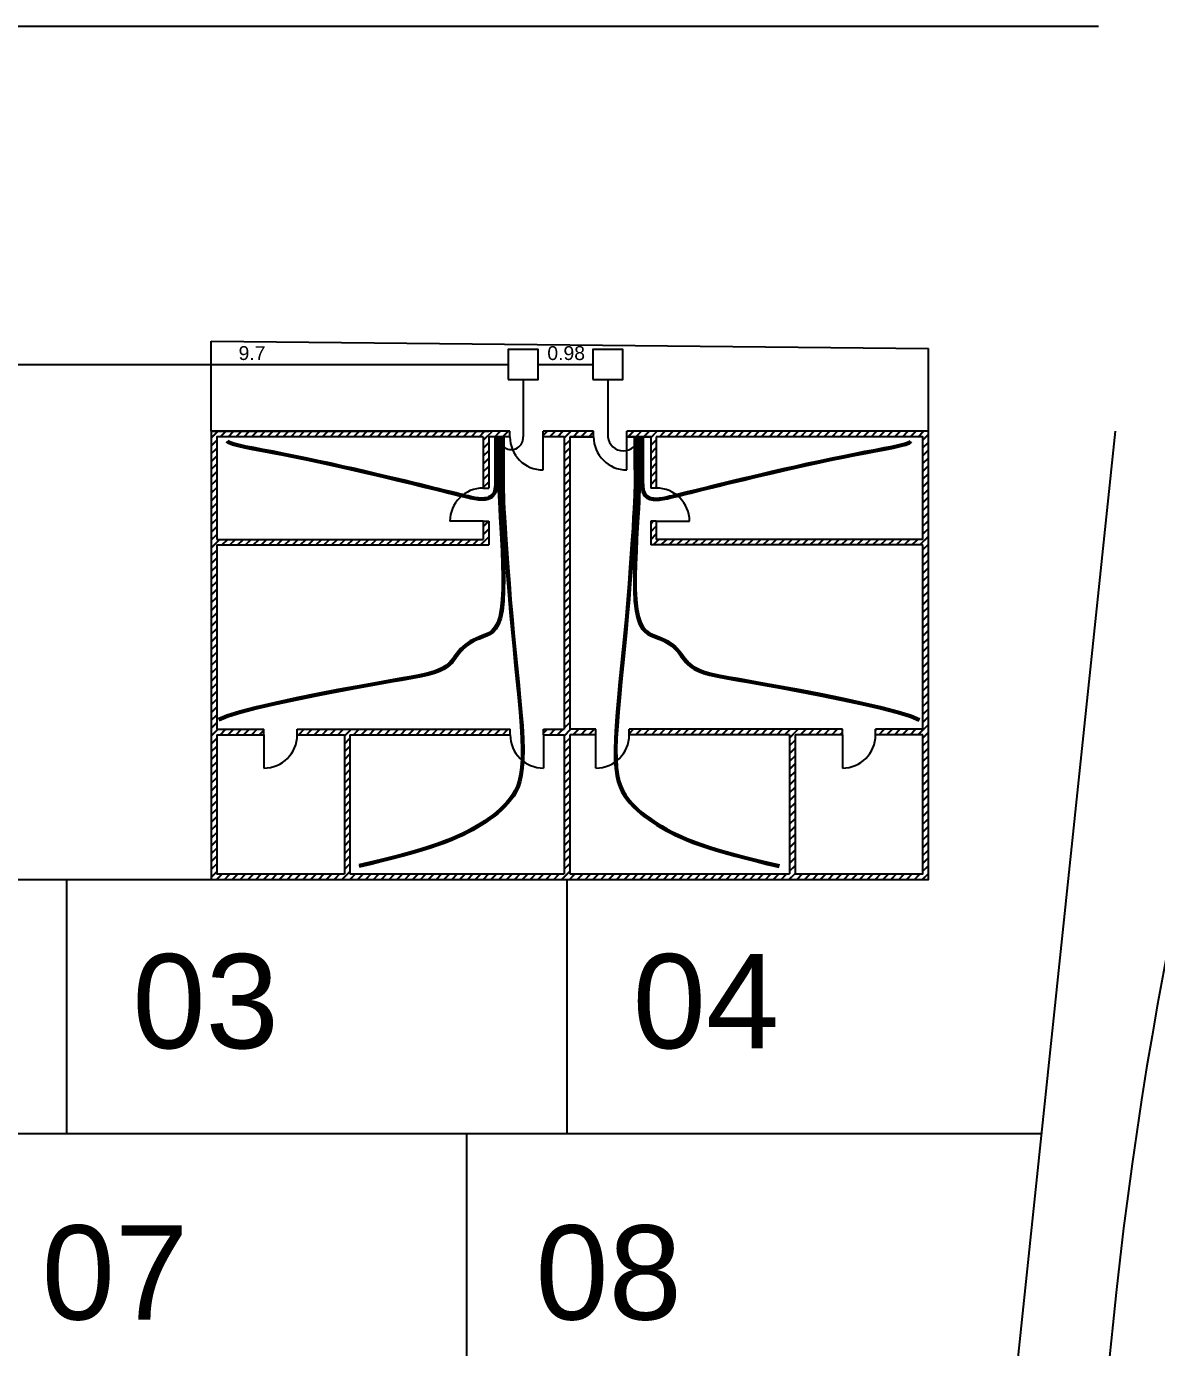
# Model space of a CAD drawing. Header units: millimetres. Extents: x 0 to 168904, y 0 to 40934.
# Drawn here: x 168840.9 to 168861.28, y 40908.76 to 40932.59 of the extents above; entities that cross this region are included whole.
import ezdxf

# ---------------------------------------------------------------- set-up
doc = ezdxf.new("R2010")
doc.units = ezdxf.units.MM
doc.layers.add('C2', color=170, linetype='Continuous')
doc.layers.add('canalizaciones', color=90, linetype='Continuous')
doc.styles.get("Standard").update_dxf_attribs({"font": 'arial.ttf'})
pattern_1 = [(45, (167379.56418, 40138.6183), (-0.070710678, 0.070710678), []), (45, (167379.56918, 40138.6183), (-0.070710678, 0.070710678), [])]

msp = doc.modelspace()

# ---------------------------------------------------------------- hatches: boundary and pattern name
h = msp.add_hatch()
h.set_pattern_fill('JIS_LC_20A', color=256, scale=0.005)
h.set_pattern_definition(pattern_1)
h.paths.add_polyline_path([(168845.121, 40925.293), (168845.121, 40925.193), (168849.139, 40925.193), (168849.139, 40924.267), (168849.239, 40924.267), (168849.239, 40925.193), (168849.619, 40925.193), (168849.619, 40925.293)])
h.paths.add_polyline_path([(168844.671, 40925.193), (168844.671, 40925.293), (168844.231, 40925.293), (168844.231, 40917.206), (168857.168, 40917.206), (168857.168, 40925.293), (168851.73, 40925.293), (168851.73, 40925.193), (168852.16, 40925.193), (168852.16, 40924.267), (168852.26, 40924.267), (168852.26, 40925.193), (168857.068, 40925.193), (168857.068, 40923.342), (168852.26, 40923.342), (168852.26, 40923.667), (168852.16, 40923.667), (168852.16, 40923.242), (168857.068, 40923.242), (168857.068, 40919.916), (168856.216, 40919.916), (168856.216, 40919.816), (168857.068, 40919.816), (168857.068, 40917.306), (168854.764, 40917.306), (168854.764, 40919.816), (168855.616, 40919.816), (168855.616, 40919.916), (168854.664, 40919.916), (168851.772, 40919.916), (168851.772, 40919.816), (168854.664, 40919.816), (168854.664, 40917.306), (168850.699, 40917.306), (168850.699, 40919.816), (168851.172, 40919.816), (168851.172, 40919.916), (168850.699, 40919.916), (168850.699, 40925.193), (168851.13, 40925.193), (168851.13, 40925.293), (168850.219, 40925.293), (168850.219, 40925.193), (168850.599, 40925.193), (168850.599, 40919.916), (168850.227, 40919.916), (168850.227, 40919.816), (168850.599, 40919.816), (168850.599, 40917.306), (168846.735, 40917.306), (168846.735, 40919.816), (168849.627, 40919.816), (168849.627, 40919.916), (168846.735, 40919.916), (168845.783, 40919.916), (168845.783, 40919.816), (168846.635, 40919.816), (168846.635, 40917.306), (168844.331, 40917.306), (168844.331, 40919.816), (168845.183, 40919.816), (168845.183, 40919.916), (168844.331, 40919.916), (168844.331, 40923.242), (168849.239, 40923.242), (168849.239, 40923.667), (168849.139, 40923.667), (168849.139, 40923.342), (168844.331, 40923.342), (168844.331, 40925.193)])
h = msp.add_hatch()
h.set_pattern_fill('JIS_LC_20A', color=256, scale=0.005)
h.set_pattern_definition(pattern_1)
h.paths.add_polyline_path([(168844.331, 40923.242), (168849.239, 40923.242), (168849.239, 40923.667), (168849.139, 40923.667), (168849.139, 40923.342), (168844.331, 40923.342), (168844.331, 40925.193), (168849.139, 40925.193), (168849.139, 40924.267), (168849.239, 40924.267), (168849.239, 40925.193), (168849.619, 40925.193), (168849.619, 40925.293), (168844.231, 40925.293), (168844.231, 40917.206), (168857.168, 40917.206), (168857.168, 40925.293), (168851.73, 40925.293), (168851.73, 40925.193), (168852.16, 40925.193), (168852.16, 40924.267), (168852.26, 40924.267), (168852.26, 40925.193), (168857.068, 40925.193), (168857.068, 40923.342), (168852.26, 40923.342), (168852.26, 40923.667), (168852.16, 40923.667), (168852.16, 40923.242), (168857.068, 40923.242), (168857.068, 40919.916), (168856.216, 40919.916), (168856.216, 40919.816), (168857.068, 40919.816), (168857.068, 40917.306), (168854.764, 40917.306), (168854.764, 40919.816), (168855.616, 40919.816), (168855.616, 40919.916), (168854.664, 40919.916), (168851.772, 40919.916), (168851.772, 40919.816), (168854.664, 40919.816), (168854.664, 40917.306), (168850.699, 40917.306), (168850.699, 40919.816), (168851.172, 40919.816), (168851.172, 40919.916), (168850.699, 40919.916), (168850.699, 40925.193), (168851.13, 40925.193), (168851.13, 40925.293), (168850.219, 40925.293), (168850.219, 40925.193), (168850.599, 40925.193), (168850.599, 40919.916), (168850.227, 40919.916), (168850.227, 40919.816), (168850.599, 40919.816), (168850.599, 40917.306), (168846.735, 40917.306), (168846.735, 40919.816), (168849.627, 40919.816), (168849.627, 40919.916), (168846.735, 40919.916), (168845.783, 40919.916), (168845.783, 40919.816), (168846.635, 40919.816), (168846.635, 40917.306), (168844.331, 40917.306), (168844.331, 40919.816), (168845.183, 40919.816), (168845.183, 40919.916), (168844.331, 40919.916)])

# ---------------------------------------------------------------- linework, layer by layer
for p, q in [((168860.236, 40932.593), (168833.522, 40932.593)), ((168844.231, 40926.917), (168857.168, 40926.786)), ((168844.231, 40925.293), (168844.231, 40926.917)), ((168857.168, 40925.293), (168857.168, 40926.786)), ((168844.231, 40925.293), (168849.239, 40925.293)), ((168844.231, 40925.293), (168849.239, 40925.293)), ((168844.231, 40925.293), (168849.239, 40925.293)), ((168849.619, 40925.193), (168849.619, 40925.293)), ((168849.619, 40925.193), (168849.619, 40925.293)), ((168849.619, 40925.193), (168849.619, 40925.293)), ((168850.219, 40925.193), (168850.219, 40925.293)), ((168850.219, 40925.193), (168850.219, 40925.293)), ((168850.219, 40925.193), (168850.219, 40925.293)), ((168851.13, 40925.193), (168851.13, 40925.293)), ((168851.13, 40925.193), (168851.13, 40925.293)), ((168851.13, 40925.193), (168851.13, 40925.293)), ((168851.73, 40925.193), (168851.73, 40925.293)), ((168851.73, 40925.193), (168851.73, 40925.293)), ((168851.73, 40925.193), (168851.73, 40925.293)), ((168849.139, 40925.193), (168849.139, 40924.267)), ((168849.139, 40925.193), (168849.139, 40924.267)), ((168849.139, 40925.193), (168849.139, 40924.267)), ((168849.239, 40925.193), (168849.239, 40924.267)), ((168849.239, 40925.193), (168849.239, 40924.267)), ((168849.239, 40925.193), (168849.239, 40924.267)), ((168850.219, 40924.593), (168850.219, 40925.193)), ((168850.219, 40924.593), (168850.219, 40925.193)), ((168850.219, 40924.593), (168850.219, 40925.193)), ((168850.599, 40925.193), (168850.599, 40919.916)), ((168850.599, 40925.193), (168850.599, 40919.916)), ((168850.599, 40925.193), (168850.599, 40919.916)), ((168850.699, 40925.193), (168850.699, 40919.916)), ((168850.699, 40925.193), (168850.699, 40919.916)), ((168850.699, 40925.193), (168851.13, 40925.193)), ((168850.699, 40925.193), (168850.699, 40919.916)), ((168850.699, 40925.193), (168850.699, 40919.916)), ((168850.699, 40925.193), (168851.13, 40925.193)), ((168850.699, 40925.193), (168850.699, 40919.916)), ((168850.699, 40925.193), (168850.699, 40919.916)), ((168850.699, 40925.193), (168851.13, 40925.193)), ((168851.73, 40925.193), (168852.16, 40925.193)), ((168851.73, 40925.193), (168852.16, 40925.193)), ((168851.73, 40925.193), (168852.16, 40925.193)), ((168851.73, 40924.593), (168851.73, 40925.193)), ((168851.865, 40924.593), (168851.865, 40925.193)), ((168851.865, 40924.593), (168851.865, 40925.193)), ((168852.16, 40925.193), (168852.16, 40924.267)), ((168852.16, 40925.193), (168852.16, 40924.267)), ((168852.16, 40925.193), (168852.16, 40924.267)), ((168852.26, 40925.193), (168852.26, 40924.267)), ((168852.26, 40925.193), (168852.26, 40924.267)), ((168852.26, 40925.193), (168852.26, 40924.267)), ((168849.139, 40924.267), (168849.239, 40924.267)), ((168849.139, 40924.267), (168849.239, 40924.267)), ((168849.139, 40924.267), (168849.239, 40924.267)), ((168852.26, 40924.267), (168852.16, 40924.267)), ((168852.26, 40924.267), (168852.16, 40924.267)), ((168852.26, 40924.267), (168852.16, 40924.267)), ((168849.139, 40923.667), (168848.539, 40923.667)), ((168849.139, 40923.667), (168848.539, 40923.667)), ((168849.139, 40923.667), (168848.539, 40923.667)), ((168849.139, 40923.667), (168849.139, 40923.342)), ((168849.139, 40923.667), (168849.239, 40923.667)), ((168849.139, 40923.667), (168849.139, 40923.342)), ((168849.139, 40923.667), (168849.239, 40923.667)), ((168849.139, 40923.667), (168849.139, 40923.342)), ((168849.139, 40923.667), (168849.239, 40923.667)), ((168849.239, 40923.667), (168849.239, 40923.242)), ((168849.239, 40923.667), (168849.239, 40923.242)), ((168849.239, 40923.667), (168849.239, 40923.242)), ((168852.16, 40923.667), (168852.16, 40923.242)), ((168852.26, 40923.667), (168852.16, 40923.667)), ((168852.16, 40923.667), (168852.16, 40923.242)), ((168852.26, 40923.667), (168852.16, 40923.667)), ((168852.16, 40923.667), (168852.16, 40923.242)), ((168852.26, 40923.667), (168852.16, 40923.667)), ((168852.26, 40923.667), (168852.26, 40923.342)), ((168852.26, 40923.667), (168852.86, 40923.667)), ((168852.26, 40923.667), (168852.26, 40923.342)), ((168852.26, 40923.667), (168852.86, 40923.667)), ((168852.26, 40923.667), (168852.26, 40923.342)), ((168852.26, 40923.667), (168852.86, 40923.667)), ((168844.331, 40923.342), (168849.139, 40923.342)), ((168844.331, 40923.342), (168849.139, 40923.342)), ((168844.331, 40923.342), (168849.139, 40923.342)), ((168844.331, 40923.242), (168849.239, 40923.242)), ((168844.331, 40923.242), (168849.239, 40923.242)), ((168844.331, 40923.242), (168849.239, 40923.242)), ((168857.068, 40923.242), (168852.16, 40923.242)), ((168857.068, 40923.242), (168852.16, 40923.242)), ((168857.068, 40923.242), (168852.16, 40923.242)), ((168857.068, 40923.342), (168852.26, 40923.342)), ((168857.068, 40923.342), (168852.26, 40923.342)), ((168857.068, 40923.342), (168852.26, 40923.342)), ((168844.231, 40919.916), (168844.231, 40919.916)), ((168844.231, 40919.916), (168844.231, 40919.916)), ((168844.231, 40919.916), (168844.231, 40919.916)), ((168844.231, 40919.816), (168844.231, 40919.816)), ((168844.231, 40919.816), (168844.231, 40919.816)), ((168844.231, 40919.816), (168844.231, 40919.816)), ((168844.331, 40919.916), (168845.183, 40919.916)), ((168844.331, 40919.916), (168845.183, 40919.916)), ((168844.331, 40919.916), (168845.183, 40919.916)), ((168844.331, 40919.816), (168845.183, 40919.816)), ((168844.331, 40919.816), (168845.183, 40919.816)), ((168844.331, 40919.816), (168845.183, 40919.816)), ((168845.183, 40919.816), (168845.183, 40919.916)), ((168845.183, 40919.816), (168845.183, 40919.916)), ((168845.183, 40919.816), (168845.183, 40919.916)), ((168845.183, 40919.816), (168845.183, 40919.216)), ((168845.183, 40919.816), (168845.183, 40919.216)), ((168845.183, 40919.816), (168845.183, 40919.216)), ((168845.783, 40919.916), (168846.735, 40919.916)), ((168845.783, 40919.816), (168845.783, 40919.916)), ((168845.783, 40919.916), (168846.735, 40919.916)), ((168845.783, 40919.816), (168845.783, 40919.916)), ((168845.783, 40919.916), (168846.735, 40919.916)), ((168845.783, 40919.816), (168845.783, 40919.916)), ((168845.783, 40919.816), (168846.635, 40919.816)), ((168845.783, 40919.816), (168846.635, 40919.816)), ((168845.783, 40919.816), (168846.635, 40919.816)), ((168846.635, 40919.816), (168846.635, 40917.306)), ((168846.635, 40919.816), (168846.635, 40917.306)), ((168846.635, 40919.816), (168846.635, 40917.306)), ((168846.735, 40919.916), (168849.627, 40919.916)), ((168846.735, 40919.916), (168849.627, 40919.916)), ((168846.735, 40919.916), (168849.627, 40919.916)), ((168846.735, 40919.816), (168846.735, 40917.306)), ((168846.735, 40919.816), (168849.627, 40919.816)), ((168846.735, 40919.816), (168846.735, 40917.306)), ((168846.735, 40919.816), (168849.627, 40919.816)), ((168846.735, 40919.816), (168846.735, 40917.306)), ((168846.735, 40919.816), (168849.627, 40919.816)), ((168849.627, 40919.816), (168849.627, 40919.916)), ((168849.627, 40919.816), (168849.627, 40919.916)), ((168849.627, 40919.816), (168849.627, 40919.916)), ((168850.227, 40919.916), (168850.599, 40919.916)), ((168850.227, 40919.816), (168850.227, 40919.916)), ((168850.227, 40919.916), (168850.599, 40919.916)), ((168850.227, 40919.816), (168850.227, 40919.916)), ((168850.227, 40919.916), (168850.599, 40919.916)), ((168850.227, 40919.816), (168850.227, 40919.916)), ((168850.227, 40919.816), (168850.599, 40919.816)), ((168850.227, 40919.816), (168850.227, 40919.216)), ((168850.227, 40919.816), (168850.599, 40919.816)), ((168850.227, 40919.816), (168850.227, 40919.216)), ((168850.227, 40919.816), (168850.599, 40919.816)), ((168850.227, 40919.816), (168850.227, 40919.216)), ((168850.599, 40919.816), (168850.599, 40917.306)), ((168850.599, 40919.816), (168850.599, 40917.306)), ((168850.599, 40919.816), (168850.599, 40917.306)), ((168851.172, 40919.916), (168850.699, 40919.916)), ((168851.172, 40919.916), (168850.699, 40919.916)), ((168851.172, 40919.916), (168850.699, 40919.916)), ((168850.699, 40919.816), (168850.699, 40917.306)), ((168850.699, 40919.816), (168850.699, 40917.306)), ((168851.172, 40919.816), (168850.699, 40919.816)), ((168850.699, 40919.816), (168850.699, 40917.306)), ((168850.699, 40919.816), (168850.699, 40917.306)), ((168851.172, 40919.816), (168850.699, 40919.816)), ((168850.699, 40919.816), (168850.699, 40917.306)), ((168850.699, 40919.816), (168850.699, 40917.306)), ((168851.172, 40919.816), (168850.699, 40919.816)), ((168851.172, 40919.816), (168851.172, 40919.916)), ((168851.172, 40919.816), (168851.172, 40919.916)), ((168851.172, 40919.816), (168851.172, 40919.916)), ((168851.172, 40919.216), (168851.172, 40919.816)), ((168851.172, 40919.216), (168851.172, 40919.816)), ((168851.172, 40919.216), (168851.172, 40919.816)), ((168854.664, 40919.916), (168851.772, 40919.916)), ((168851.772, 40919.816), (168851.772, 40919.916)), ((168854.664, 40919.916), (168851.772, 40919.916)), ((168851.772, 40919.816), (168851.772, 40919.916)), ((168854.664, 40919.916), (168851.772, 40919.916)), ((168851.772, 40919.816), (168851.772, 40919.916)), ((168854.664, 40919.816), (168851.772, 40919.816)), ((168854.664, 40919.816), (168851.772, 40919.816)), ((168854.664, 40919.816), (168851.772, 40919.816)), ((168855.616, 40919.916), (168854.664, 40919.916)), ((168855.616, 40919.916), (168854.664, 40919.916)), ((168855.616, 40919.916), (168854.664, 40919.916)), ((168854.664, 40919.816), (168854.664, 40917.306)), ((168854.664, 40919.816), (168854.664, 40917.306)), ((168854.664, 40919.816), (168854.664, 40917.306)), ((168855.616, 40919.816), (168854.764, 40919.816)), ((168854.764, 40919.816), (168854.764, 40917.306)), ((168855.616, 40919.816), (168854.764, 40919.816)), ((168854.764, 40919.816), (168854.764, 40917.306)), ((168855.616, 40919.816), (168854.764, 40919.816)), ((168854.764, 40919.816), (168854.764, 40917.306)), ((168855.616, 40919.816), (168855.616, 40919.916)), ((168855.616, 40919.816), (168855.616, 40919.916)), ((168855.616, 40919.816), (168855.616, 40919.916)), ((168855.616, 40919.816), (168855.616, 40919.216)), ((168855.616, 40919.816), (168855.616, 40919.216)), ((168855.616, 40919.816), (168855.616, 40919.216)), ((168857.068, 40919.916), (168856.216, 40919.916)), ((168856.216, 40919.816), (168856.216, 40919.916)), ((168857.068, 40919.916), (168856.216, 40919.916)), ((168856.216, 40919.816), (168856.216, 40919.916)), ((168857.068, 40919.916), (168856.216, 40919.916)), ((168856.216, 40919.816), (168856.216, 40919.916)), ((168857.068, 40919.816), (168856.216, 40919.816)), ((168857.068, 40919.816), (168856.216, 40919.816)), ((168857.068, 40919.816), (168856.216, 40919.816)), ((168840.048, 40917.206), (168844.231, 40917.206)), ((168841.627, 40912.623), (168841.627, 40917.206)), ((168846.735, 40917.306), (168850.599, 40917.306)), ((168846.735, 40917.306), (168850.599, 40917.306)), ((168850.649, 40917.206), (168850.649, 40912.623)), ((168850.699, 40917.306), (168854.664, 40917.306)), ((168850.699, 40917.306), (168854.664, 40917.306)), ((168833.579, 40912.623), (168841.627, 40912.623)), ((168841.627, 40912.623), (168850.699, 40912.623)), ((168848.846, 40907.73), (168848.846, 40912.623)), ((168850.699, 40912.623), (168859.214, 40912.623))]:
    msp.add_line(p, q)
for points in [[(168849.619, 40925.293), (168844.231, 40925.293), (168844.231, 40917.206), (168857.168, 40917.206), (168857.168, 40925.293), (168851.73, 40925.293)], [(168849.619, 40925.293), (168844.231, 40925.293), (168844.231, 40917.206), (168857.168, 40917.206), (168857.168, 40925.293), (168851.73, 40925.293)], [(168849.619, 40925.293), (168844.231, 40925.293)], [(168849.619, 40925.293), (168844.231, 40925.293), (168844.231, 40917.206), (168857.168, 40917.206), (168857.168, 40925.293), (168851.73, 40925.293)], [(168849.619, 40925.293), (168844.231, 40925.293), (168844.231, 40917.206), (168857.168, 40917.206), (168857.168, 40925.293), (168851.73, 40925.293)], [(168849.619, 40925.293), (168844.231, 40925.293), (168844.231, 40917.206), (168857.168, 40917.206), (168857.168, 40925.293), (168851.73, 40925.293)], [(168849.619, 40925.293), (168844.231, 40925.293), (168844.231, 40917.206), (168857.168, 40917.206), (168857.168, 40925.293), (168851.73, 40925.293)], [(168849.619, 40925.293), (168845.121, 40925.293)], [(168849.619, 40925.293), (168845.121, 40925.293)], [(168849.619, 40925.293), (168845.121, 40925.293)], [(168851.13, 40925.293), (168850.219, 40925.293)], [(168851.13, 40925.293), (168850.219, 40925.293)], [(168851.13, 40925.293), (168850.219, 40925.293)], [(168851.13, 40925.293), (168850.219, 40925.293)], [(168851.13, 40925.293), (168850.219, 40925.293)], [(168851.13, 40925.293), (168850.219, 40925.293)], [(168851.13, 40925.293), (168850.219, 40925.293)], [(168851.13, 40925.293), (168850.219, 40925.293)], [(168851.13, 40925.293), (168850.219, 40925.293)], [(168851.13, 40925.293), (168850.219, 40925.293)], [(168857.168, 40925.293), (168851.73, 40925.293)], [(168857.168, 40925.293), (168851.73, 40925.293)], [(168857.168, 40925.293), (168851.73, 40925.293)], [(168857.168, 40925.293), (168851.73, 40925.293)], [(168857.298, 40894.391), (168860.545, 40925.293)], [(168844.671, 40925.193), (168844.331, 40925.193), (168844.331, 40923.342)], [(168844.671, 40925.193), (168844.331, 40925.193), (168844.331, 40923.342)], [(168849.139, 40925.193), (168844.331, 40925.193), (168844.331, 40923.342)], [(168849.139, 40925.193), (168845.121, 40925.193)], [(168849.139, 40925.193), (168845.121, 40925.193)], [(168849.619, 40925.193), (168849.239, 40925.193)], [(168849.619, 40925.193), (168849.239, 40925.193)], [(168849.619, 40925.193), (168849.239, 40925.193)], [(168850.599, 40925.193), (168850.219, 40925.193)], [(168850.599, 40925.193), (168850.219, 40925.193)], [(168850.599, 40925.193), (168850.219, 40925.193)], [(168851.13, 40925.193), (168850.699, 40925.193)], [(168851.13, 40925.193), (168850.699, 40925.193)], [(168851.13, 40925.193), (168850.699, 40925.193)], [(168852.16, 40925.193), (168851.73, 40925.193)], [(168852.16, 40925.193), (168851.73, 40925.193)], [(168852.16, 40925.193), (168851.73, 40925.193)], [(168857.068, 40923.342), (168857.068, 40925.193), (168852.26, 40925.193)], [(168857.068, 40923.342), (168857.068, 40925.193), (168852.26, 40925.193)], [(168857.068, 40923.342), (168857.068, 40925.193), (168852.26, 40925.193)], [(168844.331, 40923.242), (168844.331, 40919.916)], [(168844.331, 40923.242), (168844.331, 40919.916)], [(168844.331, 40923.242), (168844.331, 40919.916)], [(168857.068, 40919.916), (168857.068, 40923.242)], [(168857.068, 40919.916), (168857.068, 40923.242)], [(168857.068, 40919.916), (168857.068, 40923.242)], [(168844.331, 40919.816), (168844.331, 40917.306), (168846.635, 40917.306)], [(168844.331, 40919.816), (168844.331, 40917.306), (168846.635, 40917.306)], [(168844.331, 40919.816), (168844.331, 40917.306), (168846.635, 40917.306)], [(168854.764, 40917.306), (168857.068, 40917.306), (168857.068, 40919.816)], [(168854.764, 40917.306), (168857.068, 40917.306), (168857.068, 40919.816)], [(168854.764, 40917.306), (168857.068, 40917.306), (168857.068, 40919.816)]]:
    msp.add_lwpolyline(points)
for centre, radius, start, end in [((168935.819, 40901.581), 75.708, 158.73551, 187.0951), ((168850.219, 40925.193), 0.6, 180, 270), ((168850.219, 40925.193), 0.6, 180, 270), ((168850.219, 40925.193), 0.6, 180, 270), ((168851.73, 40925.193), 0.6, 180, 270), ((168851.73, 40925.193), 0.6, 180, 270), ((168851.73, 40925.193), 0.6, 180, 270), ((168849.139, 40923.667), 0.6, 90, 180), ((168849.139, 40923.667), 0.6, 90, 180), ((168849.139, 40923.667), 0.6, 90, 180), ((168852.26, 40923.667), 0.6, 0, 90), ((168852.26, 40923.667), 0.6, 0, 90), ((168852.26, 40923.667), 0.6, 0, 90), ((168845.183, 40919.816), 0.6, 270, 0), ((168845.183, 40919.816), 0.6, 270, 0), ((168845.183, 40919.816), 0.6, 270, 0), ((168850.227, 40919.816), 0.6, 180, 270), ((168850.227, 40919.816), 0.6, 180, 270), ((168850.227, 40919.816), 0.6, 180, 270), ((168851.172, 40919.816), 0.6, 270, 0), ((168851.172, 40919.816), 0.6, 270, 0), ((168851.172, 40919.816), 0.6, 270, 0), ((168855.616, 40919.816), 0.6, 270, 0), ((168855.616, 40919.816), 0.6, 270, 0), ((168855.616, 40919.816), 0.6, 270, 0)]:
    msp.add_arc(centre, radius, start, end)
at = {"layer": 'C2'}
for p, q in [((168839.815, 40926.495), (168849.589, 40926.495)), ((168850.129, 40926.495), (168851.117, 40926.495)), ((168849.859, 40926.225), (168849.859, 40925.19)), ((168851.387, 40926.225), (168851.387, 40925.19))]:
    msp.add_line(p, q, dxfattribs=at)
for points in [[(168849.589, 40926.225), (168850.129, 40926.225), (168850.129, 40926.765), (168849.589, 40926.765)], [(168851.117, 40926.225), (168851.657, 40926.225), (168851.657, 40926.765), (168851.117, 40926.765)]]:
    msp.add_lwpolyline(points, close=True, dxfattribs=at)
for centre, radius, start, end in [((168849.644, 40925.176), 0.216, 175.4083, 3.8099), ((168851.666, 40925.22), 0.281, 186.0731, 353.3244)]:
    msp.add_arc(centre, radius, start, end, dxfattribs=at)
at = {"layer": 'canalizaciones'}
for points in [[(168849.409, 40925.193), (168849.409, 40925.086), (168849.409, 40924.983), (168849.409, 40924.885), (168849.409, 40924.793), (168849.409, 40924.706), (168849.409, 40924.624), (168849.409, 40924.549), (168849.409, 40924.48), (168849.408, 40924.416), (168849.408, 40924.354), (168849.409, 40924.288), (168849.411, 40924.215), (168849.414, 40924.128), (168849.418, 40924.024), (168849.424, 40923.897), (168849.433, 40923.743), (168849.444, 40923.558), (168849.456, 40923.35), (168849.467, 40923.127), (168849.476, 40922.897), (168849.481, 40922.669), (168849.48, 40922.451), (168849.471, 40922.253), (168849.453, 40922.081), (168849.425, 40921.944), (168849.388, 40921.838), (168849.343, 40921.758), (168849.293, 40921.7), (168849.238, 40921.658), (168849.181, 40921.629), (168849.122, 40921.606), (168849.064, 40921.585), (168849.009, 40921.562), (168848.955, 40921.537), (168848.904, 40921.509), (168848.856, 40921.478), (168848.811, 40921.445), (168848.769, 40921.409), (168848.729, 40921.371), (168848.693, 40921.33), (168848.66, 40921.288), (168848.628, 40921.244), (168848.595, 40921.199), (168848.558, 40921.154), (168848.516, 40921.11), (168848.464, 40921.068), (168848.403, 40921.029), (168848.328, 40920.993), (168848.238, 40920.96), (168848.129, 40920.93), (168847.998, 40920.9), (168847.839, 40920.869), (168847.65, 40920.835), (168847.427, 40920.796), (168847.166, 40920.75), (168846.864, 40920.696), (168846.519, 40920.632), (168846.147, 40920.56), (168845.766, 40920.482), (168845.393, 40920.402), (168845.048, 40920.322), (168844.749, 40920.244), (168844.513, 40920.171), (168844.358, 40920.106)], [(168849.429, 40925.193), (168849.429, 40925.086), (168849.429, 40924.983), (168849.429, 40924.885), (168849.429, 40924.793), (168849.429, 40924.706), (168849.429, 40924.624), (168849.429, 40924.549), (168849.429, 40924.48), (168849.428, 40924.416), (168849.428, 40924.354), (168849.429, 40924.288), (168849.431, 40924.215), (168849.434, 40924.128), (168849.438, 40924.023), (168849.445, 40923.896), (168849.453, 40923.74), (168849.464, 40923.555), (168849.476, 40923.345), (168849.488, 40923.12), (168849.496, 40922.889), (168849.501, 40922.659), (168849.499, 40922.44), (168849.49, 40922.24), (168849.472, 40922.067), (168849.443, 40921.929), (168849.405, 40921.822), (168849.359, 40921.741), (168849.307, 40921.682), (168849.251, 40921.641), (168849.193, 40921.611), (168849.134, 40921.588), (168849.076, 40921.567), (168849.02, 40921.545), (168848.966, 40921.52), (168848.916, 40921.492), (168848.868, 40921.462), (168848.824, 40921.429), (168848.782, 40921.393), (168848.743, 40921.356), (168848.708, 40921.315), (168848.675, 40921.273), (168848.643, 40921.228), (168848.61, 40921.183), (168848.573, 40921.138), (168848.53, 40921.094), (168848.478, 40921.051), (168848.416, 40921.011), (168848.341, 40920.975), (168848.25, 40920.942), (168848.14, 40920.911), (168848.007, 40920.882), (168847.848, 40920.85), (168847.658, 40920.816), (168847.435, 40920.777), (168847.173, 40920.731), (168846.87, 40920.676), (168846.525, 40920.612), (168846.153, 40920.54), (168845.772, 40920.463), (168845.4, 40920.383), (168845.055, 40920.303), (168844.756, 40920.226), (168844.521, 40920.153), (168844.368, 40920.089)], [(168849.449, 40925.193), (168849.449, 40925.086), (168849.449, 40924.983), (168849.449, 40924.885), (168849.449, 40924.793), (168849.449, 40924.706), (168849.449, 40924.624), (168849.449, 40924.549), (168849.449, 40924.48), (168849.448, 40924.416), (168849.448, 40924.354), (168849.449, 40924.288), (168849.451, 40924.215), (168849.454, 40924.127), (168849.458, 40924.022), (168849.465, 40923.894), (168849.474, 40923.738), (168849.485, 40923.551), (168849.497, 40923.34), (168849.508, 40923.114), (168849.517, 40922.881), (168849.521, 40922.649), (168849.519, 40922.428), (168849.51, 40922.227), (168849.491, 40922.053), (168849.461, 40921.913), (168849.422, 40921.805), (168849.375, 40921.724), (168849.322, 40921.665), (168849.265, 40921.623), (168849.205, 40921.593), (168849.146, 40921.57), (168849.087, 40921.549), (168849.031, 40921.527), (168848.978, 40921.503), (168848.928, 40921.475), (168848.88, 40921.445), (168848.836, 40921.413), (168848.795, 40921.378), (168848.757, 40921.34), (168848.722, 40921.3), (168848.69, 40921.258), (168848.658, 40921.213), (168848.625, 40921.168), (168848.588, 40921.122), (168848.544, 40921.077), (168848.492, 40921.034), (168848.43, 40920.994), (168848.354, 40920.957), (168848.262, 40920.924), (168848.151, 40920.893), (168848.017, 40920.863), (168847.857, 40920.831), (168847.666, 40920.797), (168847.442, 40920.758), (168847.179, 40920.712), (168846.876, 40920.657), (168846.53, 40920.593), (168846.158, 40920.521), (168845.778, 40920.444), (168845.406, 40920.364), (168845.062, 40920.284), (168844.764, 40920.207), (168844.53, 40920.136), (168844.378, 40920.071)], [(168849.389, 40925.193), (168849.389, 40925.086), (168849.389, 40924.983), (168849.389, 40924.886), (168849.389, 40924.793), (168849.389, 40924.706), (168849.389, 40924.626), (168849.389, 40924.551), (168849.389, 40924.482), (168849.388, 40924.42), (168849.387, 40924.365), (168849.386, 40924.315), (168849.382, 40924.271), (168849.377, 40924.232), (168849.369, 40924.197), (168849.359, 40924.167), (168849.345, 40924.142), (168849.327, 40924.12), (168849.306, 40924.101), (168849.283, 40924.085), (168849.257, 40924.073), (168849.23, 40924.063), (168849.201, 40924.056), (168849.172, 40924.051), (168849.143, 40924.048), (168849.114, 40924.047), (168849.084, 40924.047), (168849.054, 40924.049), (168849.023, 40924.053), (168848.989, 40924.059), (168848.952, 40924.066), (168848.912, 40924.074), (168848.868, 40924.084), (168848.819, 40924.096), (168848.765, 40924.108), (168848.705, 40924.123), (168848.639, 40924.139), (168848.567, 40924.157), (168848.488, 40924.176), (168848.402, 40924.198), (168848.308, 40924.221), (168848.207, 40924.246), (168848.097, 40924.273), (168847.977, 40924.303), (168847.848, 40924.335), (168847.707, 40924.369), (168847.555, 40924.405), (168847.39, 40924.444), (168847.211, 40924.486), (168847.02, 40924.531), (168846.817, 40924.578), (168846.606, 40924.625), (168846.39, 40924.674), (168846.171, 40924.721), (168845.954, 40924.768), (168845.74, 40924.812), (168845.534, 40924.854), (168845.337, 40924.892), (168845.153, 40924.927), (168844.986, 40924.959), (168844.838, 40924.988), (168844.713, 40925.016), (168844.614, 40925.043), (168844.543, 40925.069), (168844.505, 40925.094)], [(168849.369, 40925.193), (168849.369, 40925.086), (168849.369, 40924.983), (168849.369, 40924.886), (168849.369, 40924.794), (168849.369, 40924.707), (168849.369, 40924.627), (168849.369, 40924.552), (168849.369, 40924.485), (168849.368, 40924.424), (168849.367, 40924.37), (168849.366, 40924.321), (168849.363, 40924.278), (168849.358, 40924.241), (168849.351, 40924.208), (168849.341, 40924.18), (168849.328, 40924.155), (168849.312, 40924.134), (168849.293, 40924.117), (168849.271, 40924.102), (168849.247, 40924.09), (168849.221, 40924.081), (168849.194, 40924.075), (168849.167, 40924.07), (168849.139, 40924.067), (168849.112, 40924.066), (168849.084, 40924.067), (168849.055, 40924.069), (168849.024, 40924.073), (168848.991, 40924.079), (168848.955, 40924.086), (168848.915, 40924.094), (168848.871, 40924.104), (168848.823, 40924.115), (168848.769, 40924.128), (168848.709, 40924.142), (168848.643, 40924.159), (168848.571, 40924.176), (168848.492, 40924.196), (168848.406, 40924.217), (168848.313, 40924.24), (168848.211, 40924.266), (168848.101, 40924.293), (168847.982, 40924.322), (168847.852, 40924.354), (168847.712, 40924.388), (168847.559, 40924.425), (168847.394, 40924.464), (168847.216, 40924.506), (168847.024, 40924.55), (168846.821, 40924.597), (168846.61, 40924.645), (168846.394, 40924.693), (168846.176, 40924.741), (168845.959, 40924.787), (168845.746, 40924.832), (168845.539, 40924.873), (168845.343, 40924.911), (168845.161, 40924.946), (168844.994, 40924.977), (168844.847, 40925.007), (168844.724, 40925.034), (168844.626, 40925.059), (168844.557, 40925.083), (168844.521, 40925.107)], [(168849.349, 40925.193), (168849.349, 40925.086), (168849.349, 40924.983), (168849.349, 40924.886), (168849.349, 40924.794), (168849.349, 40924.708), (168849.349, 40924.628), (168849.349, 40924.554), (168849.349, 40924.487), (168849.348, 40924.428), (168849.348, 40924.374), (168849.346, 40924.327), (168849.343, 40924.286), (168849.339, 40924.25), (168849.332, 40924.219), (168849.323, 40924.192), (168849.311, 40924.168), (168849.296, 40924.149), (168849.279, 40924.132), (168849.259, 40924.119), (168849.236, 40924.108), (168849.213, 40924.099), (168849.188, 40924.093), (168849.162, 40924.089), (168849.136, 40924.087), (168849.11, 40924.086), (168849.083, 40924.087), (168849.055, 40924.089), (168849.025, 40924.093), (168848.993, 40924.098), (168848.958, 40924.105), (168848.918, 40924.114), (168848.875, 40924.124), (168848.826, 40924.135), (168848.773, 40924.148), (168848.713, 40924.162), (168848.648, 40924.178), (168848.576, 40924.196), (168848.497, 40924.215), (168848.411, 40924.237), (168848.318, 40924.26), (168848.216, 40924.285), (168848.106, 40924.312), (168847.987, 40924.342), (168847.857, 40924.373), (168847.716, 40924.408), (168847.564, 40924.444), (168847.399, 40924.483), (168847.22, 40924.525), (168847.029, 40924.57), (168846.826, 40924.617), (168846.614, 40924.664), (168846.398, 40924.713), (168846.18, 40924.76), (168845.963, 40924.807), (168845.751, 40924.851), (168845.545, 40924.892), (168845.35, 40924.93), (168845.168, 40924.965), (168845.002, 40924.996), (168844.857, 40925.025), (168844.734, 40925.051), (168844.638, 40925.075), (168844.571, 40925.098), (168844.536, 40925.119)], [(168849.469, 40925.193), (168849.469, 40925.086), (168849.469, 40924.983), (168849.469, 40924.885), (168849.469, 40924.793), (168849.469, 40924.706), (168849.469, 40924.624), (168849.469, 40924.549), (168849.469, 40924.48), (168849.468, 40924.416), (168849.468, 40924.354), (168849.469, 40924.288), (168849.471, 40924.214), (168849.474, 40924.127), (168849.478, 40924.021), (168849.485, 40923.893), (168849.494, 40923.735), (168849.505, 40923.547), (168849.519, 40923.329), (168849.536, 40923.087), (168849.555, 40922.824), (168849.576, 40922.546), (168849.599, 40922.255), (168849.625, 40921.957), (168849.652, 40921.655), (168849.682, 40921.355), (168849.711, 40921.058), (168849.74, 40920.769), (168849.768, 40920.491), (168849.791, 40920.227), (168849.81, 40919.98), (168849.824, 40919.755), (168849.83, 40919.553), (168849.828, 40919.378), (168849.817, 40919.227), (168849.8, 40919.098), (168849.775, 40918.987), (168849.743, 40918.891), (168849.705, 40918.807), (168849.662, 40918.733), (168849.613, 40918.665), (168849.559, 40918.6), (168849.501, 40918.539), (168849.439, 40918.48), (168849.373, 40918.424), (168849.305, 40918.369), (168849.233, 40918.317), (168849.16, 40918.267), (168849.085, 40918.219), (168849.009, 40918.172), (168848.929, 40918.126), (168848.846, 40918.081), (168848.757, 40918.036), (168848.66, 40917.992), (168848.555, 40917.947), (168848.44, 40917.902), (168848.312, 40917.856), (168848.172, 40917.81), (168848.02, 40917.762), (168847.856, 40917.714), (168847.681, 40917.665), (168847.497, 40917.616), (168847.304, 40917.567), (168847.102, 40917.518), (168846.893, 40917.469)], [(168849.489, 40925.193), (168849.489, 40925.086), (168849.489, 40924.983), (168849.489, 40924.885), (168849.489, 40924.793), (168849.489, 40924.706), (168849.489, 40924.624), (168849.489, 40924.549), (168849.489, 40924.48), (168849.488, 40924.416), (168849.488, 40924.354), (168849.489, 40924.289), (168849.491, 40924.215), (168849.494, 40924.127), (168849.498, 40924.022), (168849.505, 40923.893), (168849.514, 40923.736), (168849.525, 40923.548), (168849.539, 40923.33), (168849.556, 40923.088), (168849.575, 40922.826), (168849.596, 40922.547), (168849.619, 40922.256), (168849.645, 40921.958), (168849.672, 40921.656), (168849.702, 40921.355), (168849.731, 40921.058), (168849.761, 40920.769), (168849.788, 40920.49), (168849.811, 40920.226), (168849.83, 40919.978), (168849.844, 40919.752), (168849.85, 40919.549), (168849.847, 40919.373), (168849.837, 40919.222), (168849.818, 40919.091), (168849.793, 40918.979), (168849.761, 40918.882), (168849.723, 40918.798), (168849.678, 40918.722), (168849.629, 40918.653), (168849.575, 40918.588), (168849.516, 40918.526), (168849.453, 40918.466), (168849.387, 40918.409), (168849.317, 40918.354), (168849.246, 40918.302), (168849.172, 40918.251), (168849.096, 40918.202), (168849.019, 40918.155), (168848.939, 40918.108), (168848.855, 40918.063), (168848.766, 40918.018), (168848.669, 40917.974), (168848.563, 40917.929), (168848.447, 40917.884), (168848.32, 40917.838), (168848.179, 40917.791), (168848.026, 40917.743), (168847.862, 40917.695), (168847.687, 40917.646), (168847.502, 40917.597), (168847.309, 40917.548), (168847.107, 40917.499), (168846.898, 40917.45)], [(168849.509, 40925.193), (168849.509, 40925.086), (168849.509, 40924.983), (168849.509, 40924.885), (168849.509, 40924.793), (168849.509, 40924.706), (168849.509, 40924.624), (168849.509, 40924.549), (168849.509, 40924.48), (168849.508, 40924.416), (168849.508, 40924.354), (168849.509, 40924.289), (168849.511, 40924.215), (168849.514, 40924.128), (168849.518, 40924.022), (168849.525, 40923.894), (168849.534, 40923.737), (168849.545, 40923.548), (168849.559, 40923.331), (168849.576, 40923.089), (168849.595, 40922.827), (168849.616, 40922.548), (168849.639, 40922.257), (168849.665, 40921.959), (168849.692, 40921.657), (168849.722, 40921.356), (168849.752, 40921.059), (168849.781, 40920.769), (168849.808, 40920.49), (168849.831, 40920.224), (168849.851, 40919.976), (168849.864, 40919.749), (168849.869, 40919.546), (168849.867, 40919.369), (168849.856, 40919.216), (168849.837, 40919.085), (168849.811, 40918.971), (168849.779, 40918.873), (168849.74, 40918.788), (168849.695, 40918.712), (168849.645, 40918.642), (168849.59, 40918.575), (168849.531, 40918.512), (168849.467, 40918.452), (168849.4, 40918.394), (168849.33, 40918.339), (168849.258, 40918.286), (168849.183, 40918.235), (168849.107, 40918.186), (168849.03, 40918.138), (168848.949, 40918.091), (168848.865, 40918.046), (168848.775, 40918), (168848.677, 40917.956), (168848.571, 40917.911), (168848.455, 40917.865), (168848.327, 40917.819), (168848.186, 40917.772), (168848.033, 40917.724), (168847.868, 40917.676), (168847.693, 40917.627), (168847.507, 40917.578), (168847.313, 40917.529), (168847.111, 40917.479), (168846.902, 40917.43)], [(168851.865, 40925.193), (168851.865, 40925.086), (168851.865, 40924.983), (168851.865, 40924.885), (168851.865, 40924.793), (168851.865, 40924.706), (168851.865, 40924.624), (168851.865, 40924.549), (168851.865, 40924.48), (168851.866, 40924.416), (168851.866, 40924.354), (168851.865, 40924.289), (168851.863, 40924.215), (168851.86, 40924.128), (168851.856, 40924.022), (168851.849, 40923.894), (168851.84, 40923.737), (168851.829, 40923.548), (168851.815, 40923.331), (168851.798, 40923.089), (168851.779, 40922.827), (168851.758, 40922.548), (168851.735, 40922.257), (168851.709, 40921.959), (168851.682, 40921.657), (168851.652, 40921.356), (168851.622, 40921.059), (168851.593, 40920.769), (168851.566, 40920.49), (168851.543, 40920.224), (168851.523, 40919.976), (168851.51, 40919.749), (168851.505, 40919.546), (168851.507, 40919.369), (168851.518, 40919.216), (168851.537, 40919.085), (168851.563, 40918.971), (168851.595, 40918.873), (168851.634, 40918.788), (168851.679, 40918.712), (168851.729, 40918.642), (168851.784, 40918.575), (168851.843, 40918.512), (168851.907, 40918.452), (168851.974, 40918.394), (168852.044, 40918.339), (168852.116, 40918.286), (168852.191, 40918.235), (168852.267, 40918.186), (168852.344, 40918.138), (168852.425, 40918.091), (168852.509, 40918.046), (168852.599, 40918), (168852.697, 40917.956), (168852.803, 40917.911), (168852.919, 40917.865), (168853.047, 40917.819), (168853.188, 40917.772), (168853.341, 40917.724), (168853.506, 40917.676), (168853.681, 40917.627), (168853.867, 40917.578), (168854.061, 40917.529), (168854.263, 40917.479), (168854.472, 40917.43)], [(168851.885, 40925.193), (168851.885, 40925.086), (168851.885, 40924.983), (168851.885, 40924.885), (168851.885, 40924.793), (168851.885, 40924.706), (168851.885, 40924.624), (168851.885, 40924.549), (168851.885, 40924.48), (168851.886, 40924.416), (168851.886, 40924.354), (168851.885, 40924.289), (168851.883, 40924.215), (168851.88, 40924.127), (168851.876, 40924.022), (168851.869, 40923.893), (168851.86, 40923.736), (168851.849, 40923.548), (168851.835, 40923.33), (168851.818, 40923.088), (168851.799, 40922.826), (168851.778, 40922.547), (168851.755, 40922.256), (168851.729, 40921.958), (168851.702, 40921.656), (168851.672, 40921.355), (168851.643, 40921.058), (168851.613, 40920.769), (168851.586, 40920.49), (168851.563, 40920.226), (168851.543, 40919.978), (168851.53, 40919.752), (168851.524, 40919.549), (168851.527, 40919.373), (168851.537, 40919.222), (168851.556, 40919.091), (168851.581, 40918.979), (168851.613, 40918.882), (168851.651, 40918.798), (168851.696, 40918.722), (168851.745, 40918.653), (168851.799, 40918.588), (168851.858, 40918.526), (168851.921, 40918.466), (168851.987, 40918.409), (168852.057, 40918.354), (168852.128, 40918.302), (168852.202, 40918.251), (168852.278, 40918.202), (168852.355, 40918.155), (168852.435, 40918.108), (168852.519, 40918.063), (168852.608, 40918.018), (168852.705, 40917.974), (168852.811, 40917.929), (168852.927, 40917.884), (168853.054, 40917.838), (168853.195, 40917.791), (168853.348, 40917.743), (168853.512, 40917.695), (168853.687, 40917.646), (168853.872, 40917.597), (168854.065, 40917.548), (168854.267, 40917.499), (168854.476, 40917.45)], [(168851.905, 40925.193), (168851.905, 40925.086), (168851.905, 40924.983), (168851.905, 40924.885), (168851.905, 40924.793), (168851.905, 40924.706), (168851.905, 40924.624), (168851.905, 40924.549), (168851.905, 40924.48), (168851.906, 40924.416), (168851.906, 40924.354), (168851.905, 40924.288), (168851.903, 40924.214), (168851.9, 40924.127), (168851.896, 40924.021), (168851.889, 40923.893), (168851.88, 40923.735), (168851.869, 40923.547), (168851.855, 40923.329), (168851.838, 40923.087), (168851.819, 40922.824), (168851.798, 40922.546), (168851.775, 40922.255), (168851.749, 40921.957), (168851.722, 40921.655), (168851.692, 40921.355), (168851.663, 40921.058), (168851.634, 40920.769), (168851.606, 40920.491), (168851.583, 40920.227), (168851.564, 40919.98), (168851.55, 40919.755), (168851.544, 40919.553), (168851.546, 40919.378), (168851.557, 40919.227), (168851.574, 40919.098), (168851.599, 40918.987), (168851.631, 40918.891), (168851.669, 40918.807), (168851.712, 40918.733), (168851.761, 40918.665), (168851.815, 40918.6), (168851.873, 40918.539), (168851.935, 40918.48), (168852.001, 40918.424), (168852.069, 40918.369), (168852.141, 40918.317), (168852.214, 40918.267), (168852.289, 40918.219), (168852.365, 40918.172), (168852.445, 40918.126), (168852.528, 40918.081), (168852.617, 40918.036), (168852.714, 40917.992), (168852.819, 40917.947), (168852.934, 40917.902), (168853.061, 40917.856), (168853.202, 40917.81), (168853.354, 40917.762), (168853.518, 40917.714), (168853.692, 40917.665), (168853.877, 40917.616), (168854.07, 40917.567), (168854.272, 40917.518), (168854.481, 40917.469)], [(168851.925, 40925.193), (168851.925, 40925.086), (168851.925, 40924.983), (168851.925, 40924.885), (168851.925, 40924.793), (168851.925, 40924.706), (168851.925, 40924.624), (168851.925, 40924.549), (168851.925, 40924.48), (168851.926, 40924.416), (168851.926, 40924.354), (168851.925, 40924.288), (168851.923, 40924.215), (168851.92, 40924.127), (168851.916, 40924.022), (168851.909, 40923.894), (168851.9, 40923.738), (168851.889, 40923.551), (168851.877, 40923.34), (168851.866, 40923.114), (168851.857, 40922.881), (168851.853, 40922.649), (168851.855, 40922.428), (168851.864, 40922.227), (168851.883, 40922.053), (168851.913, 40921.913), (168851.952, 40921.805), (168851.999, 40921.724), (168852.052, 40921.665), (168852.109, 40921.623), (168852.168, 40921.593), (168852.228, 40921.57), (168852.287, 40921.549), (168852.343, 40921.527), (168852.396, 40921.503), (168852.446, 40921.475), (168852.493, 40921.445), (168852.538, 40921.413), (168852.579, 40921.378), (168852.617, 40921.34), (168852.652, 40921.3), (168852.684, 40921.258), (168852.716, 40921.213), (168852.749, 40921.168), (168852.786, 40921.122), (168852.83, 40921.077), (168852.882, 40921.034), (168852.944, 40920.994), (168853.02, 40920.957), (168853.112, 40920.924), (168853.223, 40920.893), (168853.357, 40920.863), (168853.517, 40920.831), (168853.708, 40920.797), (168853.932, 40920.758), (168854.195, 40920.712), (168854.498, 40920.657), (168854.843, 40920.593), (168855.216, 40920.521), (168855.596, 40920.444), (168855.968, 40920.364), (168856.312, 40920.284), (168856.61, 40920.207), (168856.844, 40920.136), (168856.996, 40920.071)], [(168851.945, 40925.193), (168851.945, 40925.086), (168851.945, 40924.983), (168851.945, 40924.885), (168851.945, 40924.793), (168851.945, 40924.706), (168851.945, 40924.624), (168851.945, 40924.549), (168851.945, 40924.48), (168851.946, 40924.416), (168851.946, 40924.354), (168851.945, 40924.288), (168851.943, 40924.215), (168851.94, 40924.128), (168851.936, 40924.023), (168851.929, 40923.896), (168851.921, 40923.74), (168851.91, 40923.555), (168851.898, 40923.345), (168851.886, 40923.12), (168851.878, 40922.889), (168851.873, 40922.659), (168851.875, 40922.44), (168851.884, 40922.24), (168851.902, 40922.067), (168851.931, 40921.929), (168851.969, 40921.822), (168852.015, 40921.741), (168852.067, 40921.682), (168852.123, 40921.641), (168852.181, 40921.611), (168852.24, 40921.588), (168852.298, 40921.567), (168852.354, 40921.545), (168852.408, 40921.52), (168852.458, 40921.492), (168852.506, 40921.462), (168852.55, 40921.429), (168852.592, 40921.393), (168852.631, 40921.356), (168852.666, 40921.315), (168852.699, 40921.273), (168852.731, 40921.228), (168852.764, 40921.183), (168852.801, 40921.138), (168852.844, 40921.094), (168852.896, 40921.051), (168852.958, 40921.011), (168853.033, 40920.975), (168853.124, 40920.942), (168853.234, 40920.911), (168853.367, 40920.882), (168853.526, 40920.85), (168853.716, 40920.816), (168853.939, 40920.777), (168854.201, 40920.731), (168854.504, 40920.676), (168854.849, 40920.612), (168855.221, 40920.54), (168855.602, 40920.463), (168855.974, 40920.383), (168856.319, 40920.303), (168856.618, 40920.226), (168856.853, 40920.153), (168857.006, 40920.089)], [(168851.965, 40925.193), (168851.965, 40925.086), (168851.965, 40924.983), (168851.965, 40924.885), (168851.965, 40924.793), (168851.965, 40924.706), (168851.965, 40924.624), (168851.965, 40924.549), (168851.965, 40924.48), (168851.966, 40924.416), (168851.966, 40924.354), (168851.965, 40924.288), (168851.963, 40924.215), (168851.96, 40924.128), (168851.956, 40924.024), (168851.95, 40923.897), (168851.941, 40923.743), (168851.93, 40923.558), (168851.918, 40923.35), (168851.907, 40923.127), (168851.898, 40922.897), (168851.893, 40922.669), (168851.894, 40922.451), (168851.903, 40922.253), (168851.921, 40922.081), (168851.949, 40921.944), (168851.986, 40921.838), (168852.031, 40921.758), (168852.081, 40921.7), (168852.136, 40921.658), (168852.193, 40921.629), (168852.252, 40921.606), (168852.31, 40921.585), (168852.365, 40921.562), (168852.419, 40921.537), (168852.47, 40921.509), (168852.518, 40921.478), (168852.563, 40921.445), (168852.605, 40921.409), (168852.645, 40921.371), (168852.681, 40921.33), (168852.714, 40921.288), (168852.746, 40921.244), (168852.779, 40921.199), (168852.816, 40921.154), (168852.858, 40921.11), (168852.91, 40921.068), (168852.971, 40921.029), (168853.046, 40920.993), (168853.136, 40920.96), (168853.245, 40920.93), (168853.376, 40920.9), (168853.535, 40920.869), (168853.724, 40920.835), (168853.947, 40920.796), (168854.208, 40920.75), (168854.51, 40920.696), (168854.855, 40920.632), (168855.227, 40920.56), (168855.608, 40920.482), (168855.981, 40920.402), (168856.326, 40920.322), (168856.625, 40920.244), (168856.861, 40920.171), (168857.016, 40920.106)], [(168851.985, 40925.193), (168851.985, 40925.086), (168851.985, 40924.983), (168851.985, 40924.886), (168851.985, 40924.793), (168851.985, 40924.706), (168851.985, 40924.626), (168851.985, 40924.551), (168851.985, 40924.482), (168851.986, 40924.42), (168851.987, 40924.365), (168851.988, 40924.315), (168851.992, 40924.271), (168851.997, 40924.232), (168852.005, 40924.197), (168852.015, 40924.167), (168852.029, 40924.142), (168852.047, 40924.12), (168852.067, 40924.101), (168852.091, 40924.085), (168852.117, 40924.073), (168852.144, 40924.063), (168852.173, 40924.056), (168852.202, 40924.051), (168852.231, 40924.048), (168852.26, 40924.047), (168852.289, 40924.047), (168852.32, 40924.049), (168852.351, 40924.053), (168852.385, 40924.059), (168852.421, 40924.066), (168852.462, 40924.074), (168852.506, 40924.084), (168852.555, 40924.096), (168852.609, 40924.108), (168852.669, 40924.123), (168852.735, 40924.139), (168852.807, 40924.157), (168852.886, 40924.176), (168852.972, 40924.198), (168853.066, 40924.221), (168853.167, 40924.246), (168853.277, 40924.273), (168853.397, 40924.303), (168853.526, 40924.335), (168853.667, 40924.369), (168853.819, 40924.405), (168853.984, 40924.444), (168854.163, 40924.486), (168854.354, 40924.531), (168854.557, 40924.578), (168854.768, 40924.625), (168854.984, 40924.674), (168855.203, 40924.721), (168855.42, 40924.768), (168855.634, 40924.812), (168855.84, 40924.854), (168856.037, 40924.892), (168856.221, 40924.927), (168856.388, 40924.959), (168856.536, 40924.988), (168856.661, 40925.016), (168856.76, 40925.043), (168856.831, 40925.069), (168856.869, 40925.094)], [(168852.005, 40925.193), (168852.005, 40925.086), (168852.005, 40924.983), (168852.005, 40924.886), (168852.005, 40924.794), (168852.005, 40924.707), (168852.005, 40924.627), (168852.005, 40924.552), (168852.005, 40924.485), (168852.006, 40924.424), (168852.006, 40924.37), (168852.008, 40924.321), (168852.011, 40924.278), (168852.016, 40924.241), (168852.023, 40924.208), (168852.033, 40924.18), (168852.046, 40924.155), (168852.062, 40924.134), (168852.081, 40924.117), (168852.103, 40924.102), (168852.127, 40924.09), (168852.153, 40924.081), (168852.18, 40924.075), (168852.207, 40924.07), (168852.235, 40924.067), (168852.262, 40924.066), (168852.29, 40924.067), (168852.319, 40924.069), (168852.35, 40924.073), (168852.383, 40924.079), (168852.419, 40924.086), (168852.459, 40924.094), (168852.503, 40924.104), (168852.551, 40924.115), (168852.605, 40924.128), (168852.665, 40924.142), (168852.731, 40924.159), (168852.803, 40924.176), (168852.882, 40924.196), (168852.968, 40924.217), (168853.061, 40924.24), (168853.162, 40924.266), (168853.273, 40924.293), (168853.392, 40924.322), (168853.522, 40924.354), (168853.662, 40924.388), (168853.815, 40924.425), (168853.98, 40924.464), (168854.158, 40924.506), (168854.35, 40924.55), (168854.553, 40924.597), (168854.764, 40924.645), (168854.98, 40924.693), (168855.198, 40924.741), (168855.415, 40924.787), (168855.628, 40924.832), (168855.835, 40924.873), (168856.031, 40924.911), (168856.213, 40924.946), (168856.38, 40924.977), (168856.527, 40925.007), (168856.65, 40925.034), (168856.748, 40925.059), (168856.817, 40925.083), (168856.853, 40925.107)], [(168852.025, 40925.193), (168852.025, 40925.086), (168852.025, 40924.983), (168852.025, 40924.886), (168852.025, 40924.794), (168852.025, 40924.708), (168852.025, 40924.628), (168852.025, 40924.554), (168852.025, 40924.487), (168852.026, 40924.428), (168852.026, 40924.374), (168852.028, 40924.327), (168852.031, 40924.286), (168852.035, 40924.25), (168852.042, 40924.219), (168852.051, 40924.192), (168852.063, 40924.168), (168852.078, 40924.149), (168852.095, 40924.132), (168852.115, 40924.119), (168852.138, 40924.108), (168852.161, 40924.099), (168852.186, 40924.093), (168852.212, 40924.089), (168852.238, 40924.087), (168852.264, 40924.086), (168852.291, 40924.087), (168852.319, 40924.089), (168852.349, 40924.093), (168852.381, 40924.098), (168852.416, 40924.105), (168852.456, 40924.114), (168852.499, 40924.124), (168852.548, 40924.135), (168852.601, 40924.148), (168852.661, 40924.162), (168852.726, 40924.178), (168852.798, 40924.196), (168852.877, 40924.215), (168852.963, 40924.237), (168853.056, 40924.26), (168853.158, 40924.285), (168853.268, 40924.312), (168853.387, 40924.342), (168853.517, 40924.373), (168853.658, 40924.408), (168853.81, 40924.444), (168853.975, 40924.483), (168854.154, 40924.525), (168854.345, 40924.57), (168854.548, 40924.617), (168854.76, 40924.664), (168854.976, 40924.713), (168855.194, 40924.76), (168855.411, 40924.807), (168855.623, 40924.851), (168855.829, 40924.892), (168856.024, 40924.93), (168856.206, 40924.965), (168856.372, 40924.996), (168856.517, 40925.025), (168856.64, 40925.051), (168856.736, 40925.075), (168856.803, 40925.098), (168856.838, 40925.119)]]:
    msp.add_lwpolyline(points, dxfattribs=at)

# ---------------------------------------------------------------- texts
at = {"char_height": 1.7, "attachment_point": 1}
for s, insert in [('03', (168842.811, 40915.862)), ('04', (168851.834, 40915.862)), ('07', (168841.175, 40910.969)), ('08', (168850.08, 40910.969))]:
    msp.add_mtext_dynamic_manual_height_columns(s, width=6.50532, gutter_width=12.5, heights=[0], dxfattribs=dict(at, insert=insert))
at = {"layer": 'C2', "char_height": 0.25, "attachment_point": 1}
for s, insert in [('9.7', (168844.726, 40926.826)), ('0.98', (168850.295, 40926.826))]:
    msp.add_mtext_dynamic_manual_height_columns(s, width=1.01334, gutter_width=12.5, heights=[0], dxfattribs=dict(at, insert=insert))

doc.saveas('drawing.dxf')
